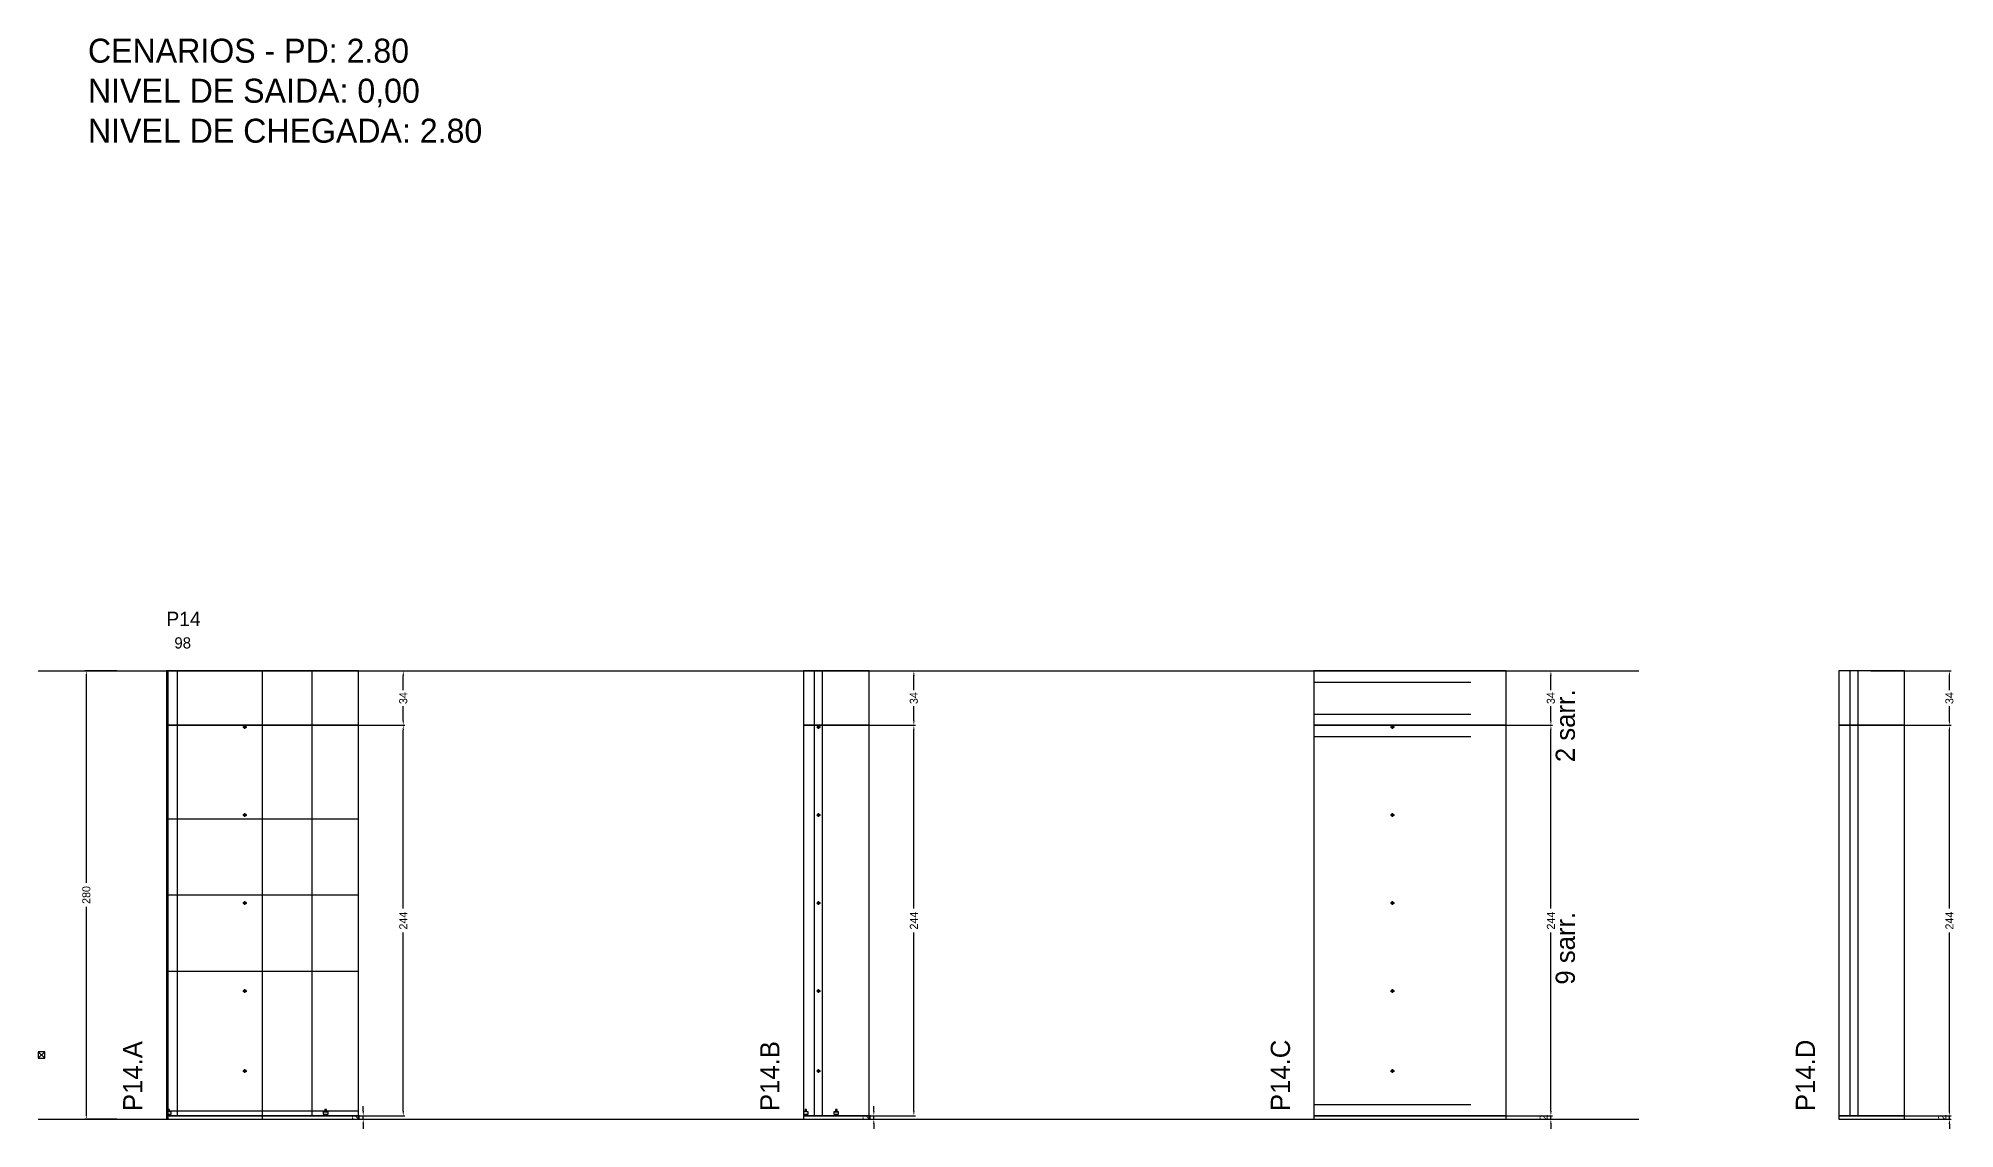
# Model space of a CAD drawing. Header units: centimetres. Extents: x -10500 to 4299, y -386 to 295.
# Drawn here: x -7000 to -5803, y -386 to 295 of the extents above; entities that cross this region are included whole.
import ezdxf

# ---------------------------------------------------------------- set-up
doc = ezdxf.new("R2010")
doc.units = ezdxf.units.CM
doc.linetypes.add('DASHED', pattern=[2, -2])
for name, color, linetype in [('CHAPA', 140, 'Continuous'), ('COTA', 241, 'Continuous'), ('COTAS FURACAO', 16, 'Continuous'), ('Madeira', 30, 'Continuous'), ('MEIO_PONT', 160, 'Continuous'), ('NOMENCLATURA', 7, 'Continuous'), ('Nível', 160, 'Continuous'), ('Painéis', 200, 'Continuous'), ('Perfil Metálico', 150, 'Continuous'), ('SARR_2.2x7', 40, 'Continuous'), ('SARRAFO DE PRESSAO', 200, 'Continuous'), ('texto', 7, 'Continuous'), ('TEXTO_GERAL', 7, 'Continuous')]:
    doc.layers.add(name, color=color, linetype=linetype)
doc.dimstyles.new('PAINEL-NOVA', dxfattribs={"dimtxt": 5, "dimasz": 3, "dimexe": 1, "dimexo": 1, "dimgap": 1, "dimtad": 1, "dimcen": 2.5, "dimazin": 3, "dimtfac": 1, "dimtmove": 0, "dimatfit": 3})

# ---------------------------------------------------------------- blocks, each defined once
blk = doc.blocks.new('_CLOSEDFILLED')
at = {"color": 0, "linetype": 'BYBLOCK'}
blk.add_solid([(-1, 0.16), (0, 0), (-1, -0.16)], dxfattribs=at)
blk = doc.blocks.new('*D1')
for p, q in [((-6951, -100), (-6971, -100)), ((-6970, -232.5), (-6970, -103)), ((-6970, -377), (-6970, -247.5)), ((-6951, -380), (-6971, -380))]:
    blk.add_line(p, q)
at = {"layer": 'Defpoints'}
for p in [(-6950, -100), (-6970, -380), (-6950, -380)]:
    blk.add_point(p, dxfattribs=at)
at = {"layer": 'COTA', "xscale": 3, "yscale": 3}
for p, rotation in [((-6970, -100), 90), ((-6970, -380), 270)]:
    blk.add_blockref('_CLOSEDFILLED', p, dxfattribs=dict(at, rotation=rotation))
at = {"layer": 'COTA', "insert": (-6970, -240), "char_height": 5, "attachment_point": 5, "rotation": 90}
blk.add_mtext('280', dxfattribs=at)
blk = doc.blocks.new('MULDURA')
at = {"layer": 'Paineis'}
for p, q in [((0, 0), (4, 4)), ((4, 0), (0, 4))]:
    blk.add_line(p, q, dxfattribs=at)
blk.add_lwpolyline([(0, 0), (4, 0), (4, 4), (0, 4)], close=True, dxfattribs=at)
blk = doc.blocks.new('*D3')
for p, q in [((-6821, -134), (-6771, -134)), ((-6772, -248.5), (-6772, -137)), ((-6772, -375), (-6772, -263.5)), ((-6821, -378), (-6771, -378))]:
    blk.add_line(p, q)
at = {"layer": 'Defpoints'}
for p in [(-6822, -134), (-6822, -378), (-6772, -378)]:
    blk.add_point(p, dxfattribs=at)
at = {"layer": 'COTA', "xscale": 3, "yscale": 3}
for p, rotation in [((-6772, -134), 90), ((-6772, -378), 270)]:
    blk.add_blockref('_CLOSEDFILLED', p, dxfattribs=dict(at, rotation=rotation))
at = {"layer": 'COTA', "insert": (-6772, -256), "char_height": 5, "attachment_point": 5, "rotation": 90}
blk.add_mtext('244', dxfattribs=at)
blk = doc.blocks.new('*D4')
for p, q in [((-6821, -100), (-6771, -100)), ((-6772, -112), (-6772, -103)), ((-6772, -131), (-6772, -122)), ((-6821, -134), (-6771, -134))]:
    blk.add_line(p, q)
at = {"layer": 'Defpoints'}
for p in [(-6822, -100), (-6822, -134), (-6772, -134)]:
    blk.add_point(p, dxfattribs=at)
at = {"layer": 'COTA', "xscale": 3, "yscale": 3}
for p, rotation in [((-6772, -100), 90), ((-6772, -134), 270)]:
    blk.add_blockref('_CLOSEDFILLED', p, dxfattribs=dict(at, rotation=rotation))
at = {"layer": 'COTA', "insert": (-6772, -117), "char_height": 5, "attachment_point": 5, "rotation": 90}
blk.add_mtext('34', dxfattribs=at)
blk = doc.blocks.new('SLIPTEE')
at = {"layer": 'Paineis'}
blk.add_lwpolyline([(0, 0), (3, 0), (3, 1.5), (2, 1.5), (2, 3), (1, 3), (1, 1.5), (0, 1.5)], close=True, dxfattribs=at)
blk = doc.blocks.new('SLIPTDD')
at = {"layer": 'Paineis'}
blk.add_line((0, 1.5), (3, 1.5), dxfattribs=at)
blk.add_lwpolyline([(0, 0), (3, 0), (3, 1.5), (2, 1.5), (2, 3), (1, 3), (1, 1.5), (0, 1.5)], close=True, dxfattribs=at)
blk = doc.blocks.new('furacao')
at = {"layer": 'COTAS FURACAO'}
for p, q in [((-1.2, 0), (1.2, 0)), ((0, -1.2), (0, 1.2))]:
    blk.add_line(p, q, dxfattribs=at)
blk.add_circle((0, 0), 0.8, dxfattribs=at)
blk = doc.blocks.new('*D6')
for p, q in [((-6502, -134), (-6452, -134)), ((-6453, -248.5), (-6453, -137)), ((-6453, -375), (-6453, -263.5)), ((-6502, -378), (-6452, -378))]:
    blk.add_line(p, q)
at = {"layer": 'Defpoints'}
for p in [(-6503, -134), (-6503, -378), (-6453, -378)]:
    blk.add_point(p, dxfattribs=at)
at = {"layer": 'COTA', "xscale": 3, "yscale": 3}
for p, rotation in [((-6453, -134), 90), ((-6453, -378), 270)]:
    blk.add_blockref('_CLOSEDFILLED', p, dxfattribs=dict(at, rotation=rotation))
at = {"layer": 'COTA', "insert": (-6453, -256), "char_height": 5, "attachment_point": 5, "rotation": 90}
blk.add_mtext('244', dxfattribs=at)
blk = doc.blocks.new('*D7')
for p, q in [((-6502, -100), (-6452, -100)), ((-6453, -112), (-6453, -103)), ((-6453, -131), (-6453, -122)), ((-6502, -134), (-6452, -134))]:
    blk.add_line(p, q)
at = {"layer": 'Defpoints'}
for p in [(-6503, -100), (-6503, -134), (-6453, -134)]:
    blk.add_point(p, dxfattribs=at)
at = {"layer": 'COTA', "xscale": 3, "yscale": 3}
for p, rotation in [((-6453, -100), 90), ((-6453, -134), 270)]:
    blk.add_blockref('_CLOSEDFILLED', p, dxfattribs=dict(at, rotation=rotation))
at = {"layer": 'COTA', "insert": (-6453, -117), "char_height": 5, "attachment_point": 5, "rotation": 90}
blk.add_mtext('34', dxfattribs=at)
blk = doc.blocks.new('*D9')
for p, q in [((-6104, -134), (-6054, -134)), ((-6055, -248.5), (-6055, -137)), ((-6055, -375), (-6055, -263.5)), ((-6104, -378), (-6054, -378))]:
    blk.add_line(p, q)
at = {"layer": 'Defpoints'}
for p in [(-6105, -134), (-6105, -378), (-6055, -378)]:
    blk.add_point(p, dxfattribs=at)
at = {"layer": 'COTA', "xscale": 3, "yscale": 3}
for p, rotation in [((-6055, -134), 90), ((-6055, -378), 270)]:
    blk.add_blockref('_CLOSEDFILLED', p, dxfattribs=dict(at, rotation=rotation))
at = {"layer": 'COTA', "insert": (-6055, -256), "char_height": 5, "attachment_point": 5, "rotation": 90}
blk.add_mtext('244', dxfattribs=at)
blk = doc.blocks.new('*D10')
for p, q in [((-6104, -100), (-6054, -100)), ((-6055, -112), (-6055, -103)), ((-6055, -131), (-6055, -122)), ((-6104, -134), (-6054, -134))]:
    blk.add_line(p, q)
at = {"layer": 'Defpoints'}
for p in [(-6105, -100), (-6105, -134), (-6055, -134)]:
    blk.add_point(p, dxfattribs=at)
at = {"layer": 'COTA', "xscale": 3, "yscale": 3}
for p, rotation in [((-6055, -100), 90), ((-6055, -134), 270)]:
    blk.add_blockref('_CLOSEDFILLED', p, dxfattribs=dict(at, rotation=rotation))
at = {"layer": 'COTA', "insert": (-6055, -117), "char_height": 5, "attachment_point": 5, "rotation": 90}
blk.add_mtext('34', dxfattribs=at)
blk = doc.blocks.new('*D12')
for p, q in [((-5855, -134), (-5805, -134)), ((-5806, -248.5), (-5806, -137)), ((-5806, -375), (-5806, -263.5)), ((-5855, -378), (-5805, -378))]:
    blk.add_line(p, q)
at = {"layer": 'Defpoints'}
for p in [(-5856, -134), (-5856, -378), (-5806, -378)]:
    blk.add_point(p, dxfattribs=at)
at = {"layer": 'COTA', "xscale": 3, "yscale": 3}
for p, rotation in [((-5806, -134), 90), ((-5806, -378), 270)]:
    blk.add_blockref('_CLOSEDFILLED', p, dxfattribs=dict(at, rotation=rotation))
at = {"layer": 'COTA', "insert": (-5806, -256), "char_height": 5, "attachment_point": 5, "rotation": 90}
blk.add_mtext('244', dxfattribs=at)
blk = doc.blocks.new('*D13')
for p, q in [((-5855, -100), (-5805, -100)), ((-5806, -112), (-5806, -103)), ((-5806, -131), (-5806, -122)), ((-5855, -134), (-5805, -134))]:
    blk.add_line(p, q)
at = {"layer": 'Defpoints'}
for p in [(-5856, -100), (-5856, -134), (-5806, -134)]:
    blk.add_point(p, dxfattribs=at)
at = {"layer": 'COTA', "xscale": 3, "yscale": 3}
for p, rotation in [((-5806, -100), 90), ((-5806, -134), 270)]:
    blk.add_blockref('_CLOSEDFILLED', p, dxfattribs=dict(at, rotation=rotation))
at = {"layer": 'COTA', "insert": (-5806, -117), "char_height": 5, "attachment_point": 5, "rotation": 90}
blk.add_mtext('34', dxfattribs=at)

msp = doc.modelspace()

# ---------------------------------------------------------------- linework, layer by layer
at = {"layer": 'CHAPA'}
msp.add_lwpolyline([(-6920, -380), (-6918.8, -380), (-6918.8, -100), (-6920, -100)], close=True, dxfattribs=at)
at = {"layer": 'Madeira'}
for points in [[(-6920, -192.4), (-6800, -192.4)], [(-6920, -287.6), (-6800, -287.6)]]:
    msp.add_lwpolyline(points, dxfattribs=at)
at = {"layer": 'MEIO_PONT'}
msp.add_lwpolyline([(-6920, -240), (-6800, -240)], dxfattribs=at)
at = {"layer": 'Nível', "linetype": 'DASHED'}
for points in [[(-7000, -100), (-6000, -100)], [(-7000, -380), (-6000, -380)]]:
    msp.add_lwpolyline(points, dxfattribs=at)
at = {"layer": 'Painéis'}
for points in [[(-6920, -134), (-6800, -134), (-6800, -100), (-6920, -100)], [(-6920, -380), (-6800, -380), (-6800, -100), (-6920, -100)], [(-6522, -134), (-6481, -134), (-6481, -100), (-6522, -100)], [(-6203, -134), (-6083, -134), (-6083, -100), (-6203, -100)], [(-5875, -134), (-5834, -134), (-5834, -100), (-5875, -100)], [(-6920, -378), (-6800, -378), (-6800, -134), (-6920, -134)], [(-6522, -378), (-6481, -378), (-6481, -134), (-6522, -134)], [(-6203, -378), (-6083, -378), (-6083, -134), (-6203, -134)], [(-5875, -378), (-5834, -378), (-5834, -134), (-5875, -134)], [(-6920, -380), (-6800, -380), (-6800, -378), (-6920, -378)], [(-6522, -380), (-6481, -380), (-6481, -378), (-6522, -378)], [(-6203, -380), (-6083, -380), (-6083, -378), (-6203, -378)], [(-5875, -380), (-5834, -380), (-5834, -378), (-5875, -378)]]:
    msp.add_lwpolyline(points, close=True, dxfattribs=at)
at = {"layer": 'Perfil Metálico'}
msp.add_line((-6860, -380), (-6860, -100), dxfattribs=at)
at = {"layer": 'SARR_2.2x7'}
for points in [[(-6913, -134), (-6913, -100)], [(-6829, -134), (-6829, -100)], [(-6515, -134), (-6515, -100)], [(-6510, -134), (-6510, -100)], [(-6203, -107), (-6105, -107)], [(-5868, -134), (-5868, -100)], [(-5863, -134), (-5863, -100)], [(-6203, -127), (-6105, -127)], [(-6203, -141), (-6105, -141)], [(-6203, -371), (-6105, -371)]]:
    msp.add_lwpolyline(points, dxfattribs=at)
at = {"layer": 'SARR_2.2x7', "linetype": 'DASHED'}
for points in [[(-6913, -378), (-6913, -134)], [(-6829, -378), (-6829, -134)], [(-6515, -378), (-6515, -134)], [(-6510, -378), (-6510, -134)], [(-5868, -378), (-5868, -134)], [(-5863, -378), (-5863, -134)]]:
    msp.add_lwpolyline(points, dxfattribs=at)
at = {"layer": 'SARRAFO DE PRESSAO'}
msp.add_lwpolyline([(-6920, -380), (-6800, -380), (-6800, -375), (-6920, -375)], close=True, dxfattribs=at)

# ---------------------------------------------------------------- block references
at = {"layer": 'COTA'}
for name, p in [('furacao', (-6871, -135)), ('furacao', (-6512.5, -135)), ('furacao', (-6154, -135)), ('furacao', (-6871, -190)), ('furacao', (-6512.5, -190)), ('furacao', (-6154, -190)), ('furacao', (-6871, -245)), ('furacao', (-6512.5, -245)), ('furacao', (-6154, -245)), ('furacao', (-6871, -300)), ('furacao', (-6512.5, -300)), ('furacao', (-6154, -300)), ('MULDURA', (-7000, -342)), ('furacao', (-6871, -350)), ('furacao', (-6512.5, -350)), ('furacao', (-6154, -350)), ('SLIPTEE', (-6920, -377)), ('SLIPTDD', (-6822, -377)), ('SLIPTEE', (-6522, -377)), ('SLIPTDD', (-6503, -377))]:
    msp.add_blockref(name, p, dxfattribs=at)

# ---------------------------------------------------------------- texts
at = {"layer": 'NOMENCLATURA'}
for s, p in [('CENARIOS - PD: 2.80', (-6969, 280)), ('NIVEL DE SAIDA: 0,00', (-6969, 255)), ('NIVEL DE CHEGADA: 2.80', (-6969, 230))]:
    msp.add_text(s, height=15, dxfattribs=at).set_placement(p)
for s, p in [('2 sarr.', (-6040, -157)), ('9 sarr.', (-6040, -296)), ('P14.A', (-6935, -375)), ('P14.B', (-6537, -375)), ('P14.C', (-6218, -375)), ('P14.D', (-5890, -375))]:
    msp.add_text(s, height=12, rotation=90, dxfattribs=at).set_placement(p)
at = {"layer": 'texto'}
msp.add_text('98', height=7, dxfattribs=at).set_placement((-6915, -86))
at = {"layer": 'TEXTO_GERAL'}
msp.add_text('P14', height=9, dxfattribs=at).set_placement((-6920, -72))

# ---------------------------------------------------------------- dimensions: what is measured, and where the dimension line sits
at = {"layer": 'COTA'}
for base, p1, p2, picture, middle in [((-6970, -380), (-6950, -380), (-6950, -100), '*D1', (-6970, -240)), ((-6772, -134), (-6822, -134), (-6822, -100), '*D4', (-6772, -117)), ((-6453, -134), (-6503, -134), (-6503, -100), '*D7', (-6453, -117)), ((-6055, -134), (-6105, -134), (-6105, -100), '*D10', (-6055, -117)), ((-5806, -134), (-5856, -134), (-5856, -100), '*D13', (-5806, -117)), ((-6772, -378), (-6822, -378), (-6822, -134), '*D3', (-6772, -256)), ((-6453, -378), (-6503, -378), (-6503, -134), '*D6', (-6453, -256)), ((-6055, -378), (-6105, -378), (-6105, -134), '*D9', (-6055, -256)), ((-5806, -378), (-5856, -378), (-5856, -134), '*D12', (-5806, -256))]:
    dim = msp.add_linear_dim(base=base, p1=p1, p2=p2, angle=90, dimstyle='PAINEL-NOVA', dxfattribs=at)
    dim.commit()
    dim.dimension.update_dxf_attribs({"geometry": picture, "text_midpoint": middle})
for base, p1, p2 in [((-6797, -380), (-6822, -380), (-6822, -378)), ((-6478, -380), (-6503, -380), (-6503, -378)), ((-6055, -380), (-6105, -380), (-6105, -378)), ((-5806, -380), (-5856, -380), (-5856, -378))]:
    msp.add_linear_dim(base=base, p1=p1, p2=p2, angle=90, dimstyle='PAINEL-NOVA', dxfattribs=at).render()

doc.saveas('drawing.dxf')
